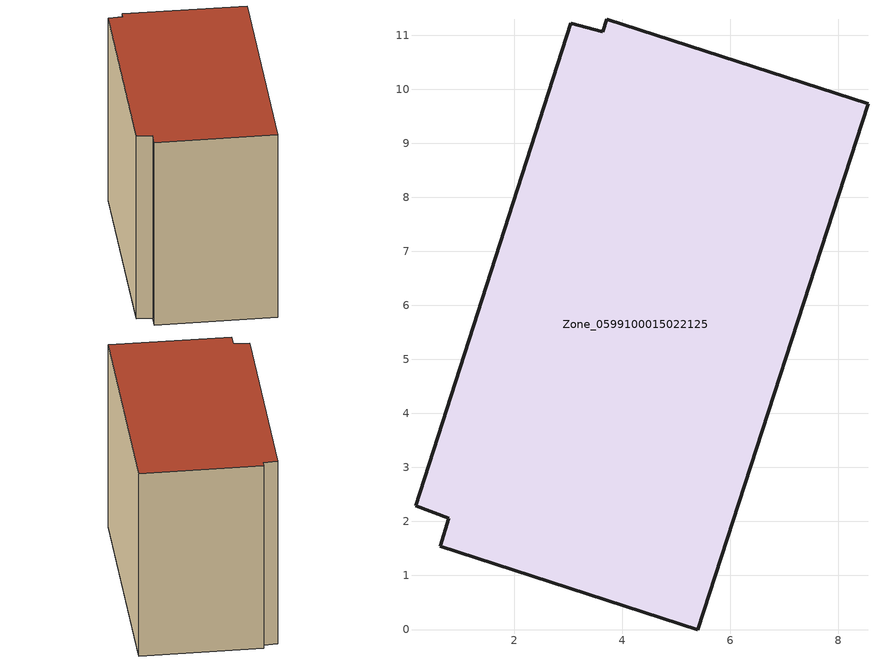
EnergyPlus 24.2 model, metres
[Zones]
Zone_0599100015022125
 floor ground (C_G): 0.18,2.29 3.05,11.22 3.64,11.07 3.71,11.29 8.55,9.73 5.4,0 0.63,1.54 0.79,2.06 z0.9
 wall outside (C_F): 0.63,1.54 5.4,0 8.55,9.73 3.71,11.29 3.64,11.07 3.05,11.22 0.18,2.29 0.79,2.06 0.63,1.54 z0.9:9.45
 roof outside (C_R): 0.79,2.06 0.63,1.54 5.4,0 8.55,9.73 3.71,11.29 3.64,11.07 3.05,11.22 0.18,2.29 z9.45
[BUILDING]
Pand.0599100015022125: North Axis=0; Terrain=City; Loads Convergence Tolerance Value=0.04; Temperature Convergence Tolerance Value=0.4; Solar Distribution=FullExterior; Maximum Number of Warmup Days=25; Minimum Number of Warmup Days=1
[Site:Location]
Rotterdam.The.Hague.AP_ZH_NLD Design_Conditions: Latitude=51.96; Longitude=4.45; Time Zone=1; Elevation=-4.5
[SITE:GROUNDTEMPERATURE:BUILDINGSURFACE]
18, 18, 18, 18, 18, 18, 18, 18, 18, 18, 18, 18
[MATERIAL] Thermal Absorptance=0.9; Solar Absorptance=0.7; Visible Absorptance=0.7
Name | Roughness | Thickness | Conductivity | Density | Specific Heat
G.TC.2006-2014 | MediumSmooth | 0.15 | 0.06 | 540 | 1210
F.TC.2006-2014 | Rough | 0.3 | 0.12 | 1920 | 840
R.TC.2006-2014 | MediumRough | 0.2 | 0.08 | 1500 | 1000
[CONSTRUCTION]
C_G: G.TC.2006-2014
C_F: F.TC.2006-2014
C_R: R.TC.2006-2014
[ZONE]
Zone_0599100015022125: Type=1; Multiplier=1; Ceiling Height=Autocalculate; Volume=Autocalculate; Floor Area=autocalculate; Part of Total Floor Area=Yes
[ZONEINFILTRATION:DESIGNFLOWRATE]
Infil_Zone_0599100015022125: Zone or ZoneList or Space or SpaceList=Zone_0599100015022125; Schedule=AlwaysOn; Design Flow Rate Calculation Method=Flow/Area; Flow Rate per Floor Area=0.0015; Constant Term Coefficient=1; Temperature Term Coefficient=0; Velocity Term Coefficient=0; Velocity Squared Term Coefficient=0
[HVACTEMPLATE:ZONE:IDEALLOADSAIRSYSTEM]
Zone_0599100015022125: Maximum Heating Supply Air Temperature=50; Minimum Cooling Supply Air Temperature=13; Maximum Heating Supply Air Humidity Ratio=0.0156; Minimum Cooling Supply Air Humidity Ratio=0.0077; Heating Limit=NoLimit; Cooling Limit=NoLimit; Dehumidification Control Type=ConstantSensibleHeatRatio; Cooling Sensible Heat Ratio=0.7; Dehumidification Setpoint=60; Humidification Control Type=None; Humidification Setpoint=30; Outdoor Air Method=None; Outdoor Air Flow Rate per Person=0.00944; Outdoor Air Flow Rate per Zone Floor Area=0; Outdoor Air Flow Rate per Zone=0; Demand Controlled Ventilation Type=None; Outdoor Air Economizer Type=NoEconomizer; Heat Recovery Type=None; Sensible Heat Recovery Effectiveness=0.7; Latent Heat Recovery Effectiveness=0.65
[ZONECONTROL:THERMOSTAT]
ThermostatControl_Zone_0599100015022125: Zone or ZoneList=Zone_0599100015022125; Control Type Schedule=DualSetpointControlType; Control 1=Thermostat_Zone_0599100015022125; Temperature Difference Between Cutout And Setpoint=0
[THERMOSTATSETPOINT:DUALSETPOINT]
Thermostat_Zone_0599100015022125: Heating Setpoint Temperature Schedule=HeatingSetpoint_Zone_0599100015022125; Cooling Setpoint Temperature Schedule=CoolingSetpoint_Zone_0599100015022125
[SCHEDULE:COMPACT]
HeatingSetpoint_Zone_0599100015022125: Through: 12/31, For: AllDays, Until: 24:00, 21
CoolingSetpoint_Zone_0599100015022125: Through: 12/31, For: AllDays, Until: 24:00, 24
DualSetpointControlType: Through: 12/31, For: AllDays, Until: 24:00, 4
AlwaysOn: Through: 12/31, For: AllDays, Until: 24:00, 1
